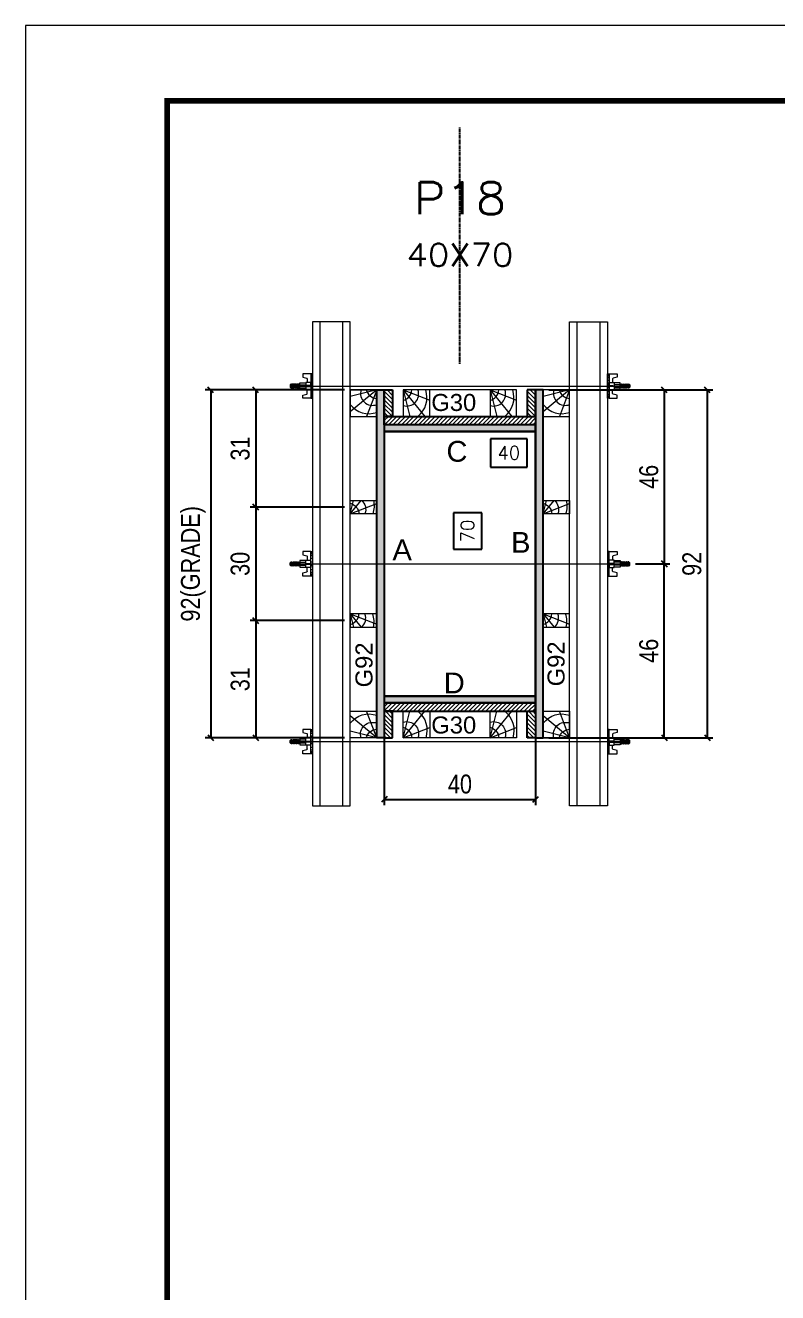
# Model space of a CAD drawing. Extents: x 28748 to 35002, y 14885 to 43501.
# Drawn here: x 28748 to 29146, y 34790 to 35461 of the extents above; entities that cross this region are included whole.
import ezdxf
from ezdxf.enums import TextEntityAlignment as Align

# ---------------------------------------------------------------- set-up
doc = ezdxf.new("R2010")
doc.units = 0
doc.linetypes.add('DASHED', pattern=[0.75, 0.5, -0.25])
doc.linetypes.add('HIDDEN', pattern=[0.375, 0.25, -0.125])
for name, color, linetype in [('CHAPA', 1, 'Continuous'), ('COTA', 241, 'Continuous'), ('MEIO_PONT', 93, 'Continuous'), ('Painéis', 200, 'Continuous'), ('SARRAFO', 251, 'Continuous'), ('Texto de Titulo', 7, 'Continuous'), ('Texto Qtd Sarr', 242, 'Continuous'), ('TEXTO_GERAL', 7, 'Continuous')]:
    doc.layers.add(name, color=color, linetype=linetype)
for name, color, linetype, lineweight in [('Folhas', 255, 'Continuous', 9), ('Hachura', 251, 'Continuous', 9), ('Madeira', 126, 'Continuous', 18), ('Perfil Metálico', 224, 'Continuous', 18), ('SARRAFO DE PRESSAO', 251, 'DASHED', 9), ('Texto Seção', 7, 'Continuous', 15)]:
    doc.layers.add(name, color=color, linetype=linetype, lineweight=lineweight)
doc.styles.add('ARIAL', font='arial.ttf')
doc.styles.add('COTA TECNICA 2X', font='techl___.ttf', dxfattribs={"height": 10})
doc.styles.add('ROMANS', font='romans.shx')
doc.styles.add('SANSSERIF', font='sas_____.pfb')
doc.dimstyles.new('SECAO PILAR', dxfattribs={"dimtxt": 10, "dimasz": 3, "dimexe": 3, "dimexo": 3, "dimgap": 3, "dimtad": 1, "dimdec": 1, "dimlfac": 0.5, "dimzin": 12, "dimdsep": 46, "dimtxsty": 'COTA TECNICA 2X', "dimblk1": 'OBLIQUE', "dimblk2": 'OBLIQUE', "dimsah": 1, "dimcen": 0.9, "dimclrd": 256, "dimclre": 256, "dimclrt": 256, "dimadec": 1, "dimazin": 3, "dimtfac": 1, "dimtdec": 1, "dimtmove": 0, "dimatfit": 3, "dimfxl": 1, "dimtolj": 1, "dimtzin": 12, "dimarcsym": 0})
doc.dimstyles.new('SECÇÃO 2', dxfattribs={"dimtxt": 7, "dimasz": 6, "dimexe": 0.18, "dimexo": 2, "dimgap": -4, "dimtad": 3, "dimdec": 1, "dimlfac": 0.5, "dimzin": 12, "dimdsep": 46, "dimtxsty": 'ROMANS', "dimblk": 'ARCHTICK', "dimcen": 0.09, "dimse1": 1, "dimse2": 1, "dimsd1": 1, "dimsd2": 1, "dimclrd": 180, "dimclre": 5, "dimclrt": 1, "dimadec": 0, "dimazin": 3, "dimtfac": 1, "dimtdec": 1, "dimtofl": 0, "dimtmove": 0, "dimatfit": 3, "dimldrblk": 'ARCHTICK', "dimfxl": 1, "dimtolj": 1, "dimtzin": 0, "dimarcsym": 0})

# ---------------------------------------------------------------- blocks, each defined once
blk = doc.blocks.new('9999999999')
at = {"layer": 'Folhas'}
blk.add_lwpolyline([(98138.98, 34190.21), (99623.98, 34190.21), (99623.98, 35240.21), (98138.98, 35240.21)], close=True, dxfattribs=at)
at = {"layer": 'Folhas', "color": 30, "const_width": 3}
blk.add_lwpolyline([(98213.98, 34230.21), (99583.98, 34230.21), (99583.98, 35200.21), (98213.98, 35200.21)], close=True, dxfattribs=at)
blk = doc.blocks.new('titulo1')
at = {"layer": 'Defpoints', "color": 252, "linetype": 'HIDDEN', "ltscale": 2}
blk.add_line((0, 0), (0, 125), dxfattribs=at)
at = {"layer": 'Defpoints', "style": 'ROMANS', "oblique": 15}
blk.add_attdef('FOLHA', text='', height=10, dxfattribs=at).set_placement((0, 15.58), align=Align.MIDDLE_CENTER)
at = {"layer": 'Texto Qtd Sarr', "color": 3, "style": 'ROMANS', "oblique": 15}
for tag, height, p in [('TITULO', 17, (0, 71.45)), ('SEÇÃO', 12, (0, 41.55))]:
    blk.add_attdef(tag, text='', height=height, dxfattribs=at).set_placement(p, align=Align.MIDDLE_CENTER)
blk = doc.blocks.new('*D634')
at = {"layer": 'COTA', "color": 180, "lineweight": -2, "transparency": 16777216}
for p, q in [((28989.65, 35202.93), (28974.65, 35202.93)), ((28974.65, 35202.93), (28974.65, 35183.6)), ((28989.65, 35183.6), (28989.65, 35202.93)), ((28974.65, 35183.6), (28989.65, 35183.6))]:
    blk.add_line(p, q, dxfattribs=at)
at = {"layer": 'Defpoints', "color": 0, "transparency": 16777216}
for p in [(28938.14, 35245.9), (28938.14, 35105.9), (28993.65, 35105.9)]:
    blk.add_point(p, dxfattribs=at)
at = {"layer": 'COTA', "color": 1, "transparency": 16777216, "insert": (28982.15, 35193.27), "char_height": 7, "attachment_point": 5, "rotation": 90, "style": 'ROMANS'}
blk.add_mtext('\\A1;70', dxfattribs=at)
blk = doc.blocks.new('_ArchTick')
at = {"color": 0, "linetype": 'ByBlock', "const_width": 0.15}
blk.add_lwpolyline([(-0.5, -0.5), (0.5, 0.5)], dxfattribs=at)
blk = doc.blocks.new('_Oblique')
at = {"color": 0, "linetype": 'ByBlock', "lineweight": -2}
blk.add_line((-0.5, -0.5), (0.5, 0.5), dxfattribs=at)
blk = doc.blocks.new('*D635')
at = {"layer": 'COTA', "lineweight": -2, "transparency": 16777216}
for p, q in [((29025.14, 35267.9), (29111.91, 35267.9)), ((29108.91, 35267.9), (29108.91, 35083.9)), ((29025.14, 35083.9), (29111.91, 35083.9))]:
    blk.add_line(p, q, dxfattribs=at)
at = {"layer": 'Defpoints', "color": 0, "transparency": 16777216}
for p in [(29022.14, 35267.9), (29022.14, 35083.9), (29108.91, 35083.9)]:
    blk.add_point(p, dxfattribs=at)
at = {"layer": 'COTA', "lineweight": -2, "transparency": 16777216, "xscale": 3, "yscale": 3, "zscale": 3}
for p, rotation in [((29108.91, 35267.9), 90), ((29108.91, 35083.9), 270)]:
    blk.add_blockref('_Oblique', p, dxfattribs=dict(at, rotation=rotation))
at = {"layer": 'COTA', "transparency": 16777216, "insert": (29100.82, 35175.9), "char_height": 10, "attachment_point": 5, "rotation": 90, "style": 'COTA TECNICA 2X'}
blk.add_mtext('\\A1;92', dxfattribs=at)
blk = doc.blocks.new('*D636')
at = {"layer": 'COTA', "lineweight": -2, "transparency": 16777216}
for p, q in [((29059.14, 35267.9), (29089.14, 35267.9)), ((29086.14, 35267.9), (29086.14, 35175.9)), ((29070.94, 35175.9), (29089.14, 35175.9))]:
    blk.add_line(p, q, dxfattribs=at)
at = {"layer": 'Defpoints', "color": 0, "transparency": 16777216}
for p in [(29056.14, 35267.9), (29067.94, 35175.9), (29086.14, 35175.9)]:
    blk.add_point(p, dxfattribs=at)
at = {"layer": 'COTA', "lineweight": -2, "transparency": 16777216, "xscale": 3, "yscale": 3, "zscale": 3}
for p, rotation in [((29086.14, 35267.9), 90), ((29086.14, 35175.9), 270)]:
    blk.add_blockref('_Oblique', p, dxfattribs=dict(at, rotation=rotation))
at = {"layer": 'COTA', "transparency": 16777216, "insert": (29078.04, 35221.9), "char_height": 10, "attachment_point": 5, "rotation": 90, "style": 'COTA TECNICA 2X'}
blk.add_mtext('\\A1;46', dxfattribs=at)
blk = doc.blocks.new('*D637')
at = {"layer": 'COTA', "lineweight": -2, "transparency": 16777216}
for p, q in [((29070.94, 35175.9), (29089.14, 35175.9)), ((29086.14, 35083.9), (29086.14, 35175.9)), ((29059.14, 35083.9), (29089.14, 35083.9))]:
    blk.add_line(p, q, dxfattribs=at)
at = {"layer": 'Defpoints', "color": 0, "transparency": 16777216}
for p in [(29067.94, 35175.9), (29086.14, 35175.9), (29056.14, 35083.9)]:
    blk.add_point(p, dxfattribs=at)
at = {"layer": 'COTA', "lineweight": -2, "transparency": 16777216, "xscale": 3, "yscale": 3, "zscale": 3}
for p, rotation in [((29086.14, 35175.9), 90), ((29086.14, 35083.9), 270)]:
    blk.add_blockref('_Oblique', p, dxfattribs=dict(at, rotation=rotation))
at = {"layer": 'COTA', "transparency": 16777216, "insert": (29078.04, 35129.9), "char_height": 10, "attachment_point": 5, "rotation": 90, "style": 'COTA TECNICA 2X'}
blk.add_mtext('\\A1;46', dxfattribs=at)
blk = doc.blocks.new('*D638')
at = {"layer": 'COTA', "color": 180, "lineweight": -2, "transparency": 16777216}
for p, q in [((29013.64, 35242.1), (28994.3, 35242.1)), ((28994.3, 35242.1), (28994.3, 35227.1)), ((29013.64, 35227.1), (29013.64, 35242.1)), ((28994.3, 35227.1), (29013.64, 35227.1))]:
    blk.add_line(p, q, dxfattribs=at)
at = {"layer": 'Defpoints', "color": 0, "transparency": 16777216}
for p in [(28938.14, 35245.9), (29018.14, 35245.9), (29018.14, 35223.1)]:
    blk.add_point(p, dxfattribs=at)
at = {"layer": 'COTA', "color": 1, "transparency": 16777216, "insert": (29003.97, 35234.6), "char_height": 7, "attachment_point": 5, "style": 'ROMANS'}
blk.add_mtext('\\A1;40', dxfattribs=at)
blk = doc.blocks.new('PONTALETE')
at = {"layer": 'Madeira'}
for q in [(2.71, 7), (7, 5.76), (7, 1.74)]:
    blk.add_line((0, 0), q, dxfattribs=at)
blk.add_lwpolyline([(0, 0), (7, 0), (7, 7), (0, 7)], close=True, dxfattribs=at)
for centre, radius, start, end in [((2.04, 0.06), 6.23, 37.2818, 109.0913), ((1.09, 0.9), 3.19, 343.603, 109.9847), ((-0.21, -0.78), 3.09, 14.6322, 86.0383)]:
    blk.add_arc(centre, radius, start, end, dxfattribs=at)
blk = doc.blocks.new('*D639')
at = {"layer": 'COTA', "lineweight": -2, "transparency": 16777216}
for p, q in [((28917.14, 35267.9), (28843.36, 35267.9)), ((28846.36, 35267.9), (28846.36, 35083.9)), ((28917.14, 35083.9), (28843.36, 35083.9))]:
    blk.add_line(p, q, dxfattribs=at)
at = {"layer": 'Defpoints', "color": 0, "transparency": 16777216}
for p in [(28920.14, 35267.9), (28846.36, 35083.9), (28920.14, 35083.9)]:
    blk.add_point(p, dxfattribs=at)
at = {"layer": 'COTA', "lineweight": -2, "transparency": 16777216, "xscale": 3, "yscale": 3, "zscale": 3}
for p, rotation in [((28846.36, 35267.9), 90), ((28846.36, 35083.9), 270)]:
    blk.add_blockref('_Oblique', p, dxfattribs=dict(at, rotation=rotation))
at = {"layer": 'COTA', "transparency": 16777216, "insert": (28837.14, 35175.9), "char_height": 10, "attachment_point": 5, "rotation": 90, "style": 'COTA TECNICA 2X'}
blk.add_mtext('\\A1;92(GRADE)', dxfattribs=at)
blk = doc.blocks.new('MEIO PONTALETE')
at = {"layer": 'Madeira'}
for q in [(2.71, 7), (3.5, 2.88), (3.5, 0.87)]:
    blk.add_line((0, 0), q, dxfattribs=at)
blk.add_lwpolyline([(0, 0), (3.5, 0), (3.5, 7), (0, 7)], close=True, dxfattribs=at)
for centre, radius, start, end in [((2.04, 0.06), 6.23, 76.4499, 109.0913), ((1.09, 0.9), 3.19, 40.9063, 109.9847), ((-0.21, -0.78), 3.09, 14.6322, 86.0383)]:
    blk.add_arc(centre, radius, start, end, dxfattribs=at)
blk = doc.blocks.new('*D640')
at = {"layer": 'COTA', "lineweight": -2, "transparency": 16777216}
for p, q in [((28917.14, 35145.9), (28867.2, 35145.9)), ((28870.2, 35145.9), (28870.2, 35083.9)), ((28917.14, 35083.9), (28867.2, 35083.9))]:
    blk.add_line(p, q, dxfattribs=at)
at = {"layer": 'Defpoints', "color": 0, "transparency": 16777216}
for p in [(28920.14, 35145.9), (28870.2, 35083.9), (28920.14, 35083.9)]:
    blk.add_point(p, dxfattribs=at)
at = {"layer": 'COTA', "lineweight": -2, "transparency": 16777216, "xscale": 3, "yscale": 3, "zscale": 3}
for p, rotation in [((28870.2, 35145.9), 90), ((28870.2, 35083.9), 270)]:
    blk.add_blockref('_Oblique', p, dxfattribs=dict(at, rotation=rotation))
at = {"layer": 'COTA', "transparency": 16777216, "insert": (28861.98, 35114.9), "char_height": 10, "attachment_point": 5, "rotation": 90, "style": 'COTA TECNICA 2X'}
blk.add_mtext('\\A1;31', dxfattribs=at)
blk = doc.blocks.new('C')
at = {"layer": 'Hachura', "color": 0}
for p, q in [((0, 3.22), (0, -3.22)), ((0.45, 3.22), (0, 3.22)), ((0.46, 3.16), (0, 3.16)), ((0.46, 3.05), (0, 3.05)), ((0.46, 2.88), (0, 2.88)), ((0, 2.75), (0, -1.16)), ((0.46, 2.65), (0, 2.65)), ((0.46, 2.23), (0, 2.23)), ((0.46, 1.51), (0, 1.51)), ((0.39, 0.49), (0.17, 0.49)), ((0.45, -3.23), (0.45, 3.22)), ((0.45, 3.22), (2.58, 3.22)), ((1.74, 0.97), (0.45, 0.97)), ((1.45, 0.1), (0.45, 0.1)), ((1.35, 1.94), (1.35, 0.96)), ((2.58, 2.39), (1.47, 2.09)), ((1.74, -0.97), (1.74, 0.97)), ((1.74, 0.97), (1.74, 0.84)), ((1.74, 0.97), (1.74, 0.84)), ((1.74, 0.84), (3.35, 0.84)), ((3.35, 0.45), (1.74, 0.45)), ((2.58, 3.22), (2.58, 2.39)), ((3.32, 0.84), (3.32, -0.84)), ((3.35, 0.84), (3.35, -0.84)), ((3.68, 0.45), (3.35, 0.45)), ((3.84, -0.52), (3.35, 0.45)), ((3.35, 0.06), (3.67, -0.57)), ((3.68, 0.45), (4.16, -0.52)), ((3.72, 0.5), (4.25, -0.57)), ((4.37, -0.55), (3.83, 0.53)), ((4.15, 0.45), (3.93, 0.45)), ((4.42, -0.52), (3.93, 0.45)), ((4.15, 0.45), (4.26, 0.45)), ((4.26, 0.45), (4.74, -0.52)), ((4.3, 0.5), (4.83, -0.57)), ((4.95, -0.55), (4.41, 0.53)), ((4.51, 0.45), (4.84, 0.45)), ((5, -0.52), (4.51, 0.45)), ((4.84, 0.45), (5.32, -0.52)), ((4.88, 0.5), (5.41, -0.57)), ((5.53, -0.55), (4.99, 0.53)), ((5.58, -0.52), (5.09, 0.45)), ((5.42, 0.45), (5.09, 0.45)), ((5.58, -0.52), (5.09, 0.45)), ((5.42, 0.45), (5.74, -0.19)), ((5.46, 0.5), (5.74, -0.07)), ((5.74, 0.19), (5.57, 0.53)), ((5.74, 0.32), (5.68, 0.45)), ((5.68, 0.45), (5.74, 0.45)), ((5.74, 0.45), (5.9, 0.29)), ((5.74, 0.45), (5.74, -0.52)), ((5.9, -0.36), (5.9, 0.29)), ((0.45, 0), (0, 0)), ((0.46, -1.52), (0, -1.52)), ((0.46, -2.23), (0, -2.23)), ((0.46, -2.65), (0, -2.65)), ((0.46, -2.88), (0, -2.88)), ((0.46, -3.05), (0, -3.05)), ((0.46, -3.16), (0, -3.16)), ((0, -3.22), (2.57, -3.22)), ((0.08, -0.48), (0.29, -0.48)), ((0.29, -0.48), (0.4, -0.48)), ((0.45, 0), (0.45, -0.97)), ((0.45, -0.16), (1.45, -0.16)), ((0.45, -0.65), (0.45, -0.32)), ((0.45, -3.23), (0.45, -0.65)), ((0.45, -0.97), (1.74, -0.97)), ((1.35, -1.94), (1.35, -0.97)), ((2.58, -2.39), (1.47, -2.1)), ((3.35, -0.32), (1.74, -0.32)), ((3.35, -0.84), (1.74, -0.84)), ((2.58, -3.23), (2.58, -2.39)), ((3.35, -0.07), (3.58, -0.52)), ((3.35, -0.52), (3.58, -0.52)), ((3.84, -0.52), (4.16, -0.52)), ((4.42, -0.52), (4.74, -0.52)), ((4.63, -0.52), (4.74, -0.52)), ((5, -0.52), (5.32, -0.52)), ((5.58, -0.52), (5.74, -0.52)), ((5.74, -0.52), (5.9, -0.36)), ((5.74, -0.52), (5.74, -0.52))]:
    blk.add_line(p, q, dxfattribs=at)
for centre, radius, start, end in [((1.52, 1.94), 0.161, 104.7436, 180), ((1.44, -0.03), 0.129, 272.695, 87.305), ((3.81, 0.39), 0.143, 25.5688, 154.4312), ((4.39, 0.39), 0.143, 25.5688, 154.4312), ((4.97, 0.39), 0.143, 25.5688, 154.4312), ((5.55, 0.39), 0.143, 25.5688, 154.4312), ((0.17, -0.37), 0.174, 221.744, 317.8592), ((1.52, -1.94), 0.161, 180, 255.2564), ((3.71, -0.4), 0.174, 222.1408, 318.256), ((4.29, -0.4), 0.174, 222.1408, 318.256), ((4.87, -0.4), 0.174, 222.1408, 318.256), ((5.45, -0.4), 0.174, 222.1408, 318.256), ((5.61, -0.4), 0.174, 317.8592, 318.256)]:
    blk.add_arc(centre, radius, start, end, dxfattribs=at)
blk = doc.blocks.new('*D605')
at = {"layer": 'COTA', "lineweight": -2, "transparency": 16777216}
for p, q in [((28917.14, 35267.9), (28867.2, 35267.9)), ((28870.2, 35267.9), (28870.2, 35205.9)), ((28917.14, 35205.9), (28867.2, 35205.9))]:
    blk.add_line(p, q, dxfattribs=at)
at = {"layer": 'Defpoints', "color": 0, "transparency": 16777216}
for p in [(28920.14, 35267.9), (28870.2, 35205.9), (28920.14, 35205.9)]:
    blk.add_point(p, dxfattribs=at)
at = {"layer": 'COTA', "lineweight": -2, "transparency": 16777216, "xscale": 3, "yscale": 3, "zscale": 3}
for p, rotation in [((28870.2, 35267.9), 90), ((28870.2, 35205.9), 270)]:
    blk.add_blockref('_Oblique', p, dxfattribs=dict(at, rotation=rotation))
at = {"layer": 'COTA', "transparency": 16777216, "insert": (28861.98, 35236.9), "char_height": 10, "attachment_point": 5, "rotation": 90, "style": 'COTA TECNICA 2X'}
blk.add_mtext('\\A1;31', dxfattribs=at)
blk = doc.blocks.new('*D606')
at = {"layer": 'COTA', "lineweight": -2, "transparency": 16777216}
for p, q in [((28917.14, 35205.9), (28867.2, 35205.9)), ((28870.2, 35205.9), (28870.2, 35145.9)), ((28917.14, 35145.9), (28867.2, 35145.9))]:
    blk.add_line(p, q, dxfattribs=at)
at = {"layer": 'Defpoints', "color": 0, "transparency": 16777216}
for p in [(28920.14, 35205.9), (28870.2, 35145.9), (28920.14, 35145.9)]:
    blk.add_point(p, dxfattribs=at)
at = {"layer": 'COTA', "lineweight": -2, "transparency": 16777216, "xscale": 3, "yscale": 3, "zscale": 3}
for p, rotation in [((28870.2, 35205.9), 90), ((28870.2, 35145.9), 270)]:
    blk.add_blockref('_Oblique', p, dxfattribs=dict(at, rotation=rotation))
at = {"layer": 'COTA', "transparency": 16777216, "insert": (28861.98, 35175.9), "char_height": 10, "attachment_point": 5, "rotation": 90, "style": 'COTA TECNICA 2X'}
blk.add_mtext('\\A1;30', dxfattribs=at)
blk = doc.blocks.new('*D1637')
at = {"layer": 'COTA', "lineweight": -2, "transparency": 16777216}
for p, q in [((28938.14, 35099.3), (28938.14, 35048.26)), ((29018.14, 35099.3), (29018.14, 35048.26)), ((28938.14, 35051.26), (29018.14, 35051.26))]:
    blk.add_line(p, q, dxfattribs=at)
at = {"layer": 'Defpoints', "color": 0, "transparency": 16777216}
for p in [(28938.14, 35102.3), (29018.14, 35102.3), (29018.14, 35051.26)]:
    blk.add_point(p, dxfattribs=at)
at = {"layer": 'COTA', "lineweight": -2, "transparency": 16777216, "xscale": 3, "yscale": 3, "zscale": 3, "rotation": 180}
blk.add_blockref('_Oblique', (28938.14, 35051.26), dxfattribs=at)
at = {"layer": 'COTA', "lineweight": -2, "transparency": 16777216, "xscale": 3, "yscale": 3, "zscale": 3}
blk.add_blockref('_Oblique', (29018.14, 35051.26), dxfattribs=at)
at = {"layer": 'COTA', "transparency": 16777216, "insert": (28978.14, 35059.36), "char_height": 10, "attachment_point": 5, "style": 'COTA TECNICA 2X'}
blk.add_mtext('\\A1;40', dxfattribs=at)

msp = doc.modelspace()

# ---------------------------------------------------------------- hatches: boundary and pattern name
at = {"layer": 'Hachura'}
h = msp.add_hatch(color=256, dxfattribs=at)
h.dxf.hatch_style = 1
h.paths.add_polyline_path([(28938.14, 35083.9), (28934.14, 35083.9), (28934.14, 35267.9), (28938.14, 35267.9)])
h = msp.add_hatch(color=256, dxfattribs=at)
h.dxf.hatch_style = 1
h.paths.add_polyline_path([(28938.14, 35083.9), (28934.14, 35083.9), (28934.14, 35267.9), (28938.14, 35267.9)])
h = msp.add_hatch(dxfattribs=at)
h.set_pattern_fill('ANSI31', color=256, scale=0.5, angle=90, style=0)
h.set_pattern_definition([(135, (6046.7293, 44391.8486), (-1.12253202, -1.12253202), [])])
h.paths.add_polyline_path([(28938.14, 35253.9), (28942.54, 35253.9), (28942.54, 35267.9), (28938.14, 35267.9)])
h = msp.add_hatch(dxfattribs=at)
h.set_pattern_fill('ANSI31', color=256, scale=0.5, angle=90, style=0)
h.set_pattern_definition([(135, (6088.7293, 44391.8486), (-1.12253202, -1.12253202), [])])
h.paths.add_polyline_path([(29018.14, 35253.9), (29013.74, 35253.9), (29013.74, 35267.9), (29018.14, 35267.9)])
h = msp.add_hatch(color=256, dxfattribs=at)
h.dxf.hatch_style = 1
h.paths.add_polyline_path([(29018.14, 35083.9), (29022.14, 35083.9), (29022.14, 35267.9), (29018.14, 35267.9)])
h = msp.add_hatch(color=256, dxfattribs=at)
h.dxf.hatch_style = 1
h.paths.add_polyline_path([(29018.14, 35083.9), (29022.14, 35083.9), (29022.14, 35267.9), (29018.14, 35267.9)])
h = msp.add_hatch(dxfattribs=at)
h.set_pattern_fill('ANSI31', color=256, scale=0.5, style=0)
h.set_pattern_definition([(45, (38112.0893, 58178.9049), (-1.12253202, 1.12253202), [])])
h.paths.add_polyline_path([(29018.14, 35249.5), (29018.14, 35253.9), (28938.14, 35253.9), (28938.14, 35249.5)])
h = msp.add_hatch(color=256, dxfattribs=at)
h.dxf.hatch_style = 1
h.paths.add_polyline_path([(28938.14, 35249.5), (28938.14, 35245.9), (29018.14, 35245.9), (29018.14, 35249.5)])
h = msp.add_hatch(color=256, dxfattribs=at)
h.dxf.hatch_style = 1
h.paths.add_polyline_path([(28938.14, 35249.5), (28938.14, 35245.9), (29018.14, 35245.9), (29018.14, 35249.5)])
h = msp.add_hatch(color=256, dxfattribs=at)
h.dxf.hatch_style = 1
h.paths.add_polyline_path([(28938.14, 35105.9), (28938.14, 35102.3), (29018.14, 35102.3), (29018.14, 35105.9)])
h = msp.add_hatch(color=256, dxfattribs=at)
h.dxf.hatch_style = 1
h.paths.add_polyline_path([(28938.14, 35105.9), (28938.14, 35102.3), (29018.14, 35102.3), (29018.14, 35105.9)])
h = msp.add_hatch(dxfattribs=at)
h.set_pattern_fill('ANSI31', color=256, scale=0.5, style=0)
h.set_pattern_definition([(45, (38112.0893, 58204.9049), (-1.12253202, 1.12253202), [])])
h.paths.add_polyline_path([(29018.14, 35102.3), (29018.14, 35097.9), (28938.14, 35097.9), (28938.14, 35102.3)])
h = msp.add_hatch(dxfattribs=at)
h.set_pattern_fill('ANSI31', color=256, scale=0.5, angle=90, style=0)
h.set_pattern_definition([(135, (6046.7293, 44586.8486), (-1.12253202, -1.12253202), [])])
h.paths.add_polyline_path([(28938.14, 35097.9), (28942.54, 35097.9), (28942.54, 35083.9), (28938.14, 35083.9)])
h = msp.add_hatch(dxfattribs=at)
h.set_pattern_fill('ANSI31', color=256, scale=0.5, angle=90, style=0)
h.set_pattern_definition([(135, (6088.7293, 44586.8486), (-1.12253202, -1.12253202), [])])
h.paths.add_polyline_path([(29018.14, 35097.9), (29013.74, 35097.9), (29013.74, 35083.9), (29018.14, 35083.9)])

# ---------------------------------------------------------------- linework, layer by layer
at = {"layer": 'CHAPA'}
for points in [[(28938.14, 35083.9), (28934.14, 35083.9), (28934.14, 35267.9), (28938.14, 35267.9)], [(28938.14, 35083.9), (28934.14, 35083.9), (28934.14, 35267.9), (28938.14, 35267.9)], [(29018.14, 35083.9), (29022.14, 35083.9), (29022.14, 35267.9), (29018.14, 35267.9)], [(29018.14, 35083.9), (29022.14, 35083.9), (29022.14, 35267.9), (29018.14, 35267.9)], [(28938.14, 35249.5), (28938.14, 35245.9), (29018.14, 35245.9), (29018.14, 35249.5)], [(28938.14, 35249.5), (28938.14, 35245.9), (29018.14, 35245.9), (29018.14, 35249.5)], [(28938.14, 35105.9), (28938.14, 35102.3), (29018.14, 35102.3), (29018.14, 35105.9)], [(28938.14, 35105.9), (28938.14, 35102.3), (29018.14, 35102.3), (29018.14, 35105.9)]]:
    msp.add_lwpolyline(points, close=True, dxfattribs=at)
at = {"layer": 'Hachura'}
for p, q in [((28889.34, 35269.9), (29063.14, 35269.91)), ((28889.34, 35175.9), (29063.14, 35175.89)), ((28889.34, 35081.9), (29063.14, 35081.89))]:
    msp.add_line(p, q, dxfattribs=at)
at = {"layer": 'Madeira'}
for points in [[(28934.14, 35083.9), (28920.14, 35083.9), (28920.14, 35267.9), (28934.14, 35267.9)], [(28948.14, 35267.9), (28948.14, 35253.9), (29008.13, 35253.9), (29008.13, 35267.9)], [(29022.14, 35083.9), (29036.14, 35083.9), (29036.14, 35267.9), (29022.14, 35267.9)], [(28948.14, 35083.9), (28948.14, 35097.9), (29008.13, 35097.9), (29008.13, 35083.9)]]:
    msp.add_lwpolyline(points, close=True, dxfattribs=at)
at = {"layer": 'Painéis'}
msp.add_lwpolyline([(29018.14, 35245.9), (28938.14, 35245.9), (28938.14, 35105.9), (29018.14, 35105.9)], close=True, dxfattribs=at)
at = {"layer": 'Perfil Metálico'}
for points in [[(28900.14, 35047.9), (28920.14, 35047.9), (28920.14, 35303.9), (28900.14, 35303.9)], [(28916.14, 35303.9), (28904.14, 35303.9), (28904.14, 35047.9), (28916.14, 35047.9)], [(29056.14, 35047.9), (29036.14, 35047.9), (29036.14, 35303.9), (29056.14, 35303.9)], [(29040.14, 35303.9), (29052.14, 35303.9), (29052.14, 35047.9), (29040.14, 35047.9)]]:
    msp.add_lwpolyline(points, close=True, dxfattribs=at)
at = {"layer": 'SARRAFO'}
for points in [[(28942.54, 35267.9), (28942.54, 35253.9), (28938.14, 35253.9), (28938.14, 35267.9)], [(29013.74, 35267.9), (29013.74, 35253.9), (29018.14, 35253.9), (29018.14, 35267.9)], [(28938.14, 35253.9), (29018.14, 35253.9), (29018.14, 35249.5), (28938.14, 35249.5)], [(28938.14, 35097.9), (29018.14, 35097.9), (29018.14, 35102.3), (28938.14, 35102.3)], [(28942.54, 35083.9), (28942.54, 35097.9), (28938.14, 35097.9), (28938.14, 35083.9)], [(29013.74, 35083.9), (29013.74, 35097.9), (29018.14, 35097.9), (29018.14, 35083.9)]]:
    msp.add_lwpolyline(points, close=True, dxfattribs=at)

# ---------------------------------------------------------------- block references
at = {"layer": 'Hachura', "linetype": 'Continuous', "yscale": 2, "zscale": 2, "rotation": 180}
for p, xscale in [((28900.14, 35269.9), 2), ((29056.14, 35269.9), -2)]:
    msp.add_blockref('C', p, dxfattribs=dict(at, xscale=xscale))
at = {"layer": 'Hachura', "linetype": 'Continuous', "yscale": 2, "zscale": 2}
for p, xscale in [((28900.14, 35175.9), -2), ((29056.14, 35175.9), 2), ((28900.14, 35081.9), -2), ((29056.14, 35081.9), 2)]:
    msp.add_blockref('C', p, dxfattribs=dict(at, xscale=xscale))
at = {"layer": 'MEIO_PONT'}
for name, p, xscale, yscale, zscale, rotation in [('PONTALETE', (28934.14, 35267.9), 2, 2, 2, 180), ('PONTALETE', (28948.14, 35267.9), 2, 2, 2, 270), ('PONTALETE', (28994.13, 35267.9), 2, 2, 2, 270), ('PONTALETE', (29036.14, 35267.9), 2, 2, 2, 180), ('MEIO PONTALETE', (28920.14, 35202.4), -1.999999997962732, 1.999999997962732, 1.999999997962732, 270), ('MEIO PONTALETE', (29022.14, 35202.4), -1.999999997962732, 1.999999997962732, 1.999999997962732, 270), ('MEIO PONTALETE', (28920.14, 35149.4), 1.999999997962732, 1.999999997962732, 1.999999997962732, 270), ('MEIO PONTALETE', (29022.14, 35149.4), 1.999999997962732, 1.999999997962732, 1.999999997962732, 270), ('PONTALETE', (28948.14, 35083.9), -2, 2, 2, 270), ('PONTALETE', (28994.13, 35083.9), -2, 2, 2, 270)]:
    msp.add_blockref(name, p, dxfattribs=dict(at, xscale=xscale, yscale=yscale, zscale=zscale, rotation=rotation))
at = {"layer": 'MEIO_PONT', "xscale": -2, "yscale": 2, "zscale": 2}
for p in [(28934.14, 35083.9), (29036.14, 35083.9)]:
    msp.add_blockref('PONTALETE', p, dxfattribs=at)
at = {"layer": 'SARRAFO DE PRESSAO', "color": 6, "linetype": 'ByBlock'}
msp.add_blockref('9999999999', (-69390.64, 220.51), dxfattribs=at)
at = {"layer": 'Texto Seção'}
ref = msp.add_blockref('titulo1', (28978.14, 35281.77), dxfattribs=at)
ref.add_attrib('TITULO', 'P18', dxfattribs={"layer": 'Texto de Titulo', "color": 7, "height": 17, "style": 'ROMANS', "width": 1.1}).set_placement((28978.14, 35369.27), align=Align.MIDDLE_CENTER)
ref.add_attrib('SEÇÃO', '40X70', dxfattribs={"layer": 'Texto de Titulo', "color": 7, "height": 12, "style": 'ROMANS', "width": 1.1}).set_placement((28978.14, 35339.27), align=Align.MIDDLE_CENTER)

# ---------------------------------------------------------------- texts
at = {"layer": 'TEXTO_GERAL', "style": 'ARIAL'}
for s, p in [('C', (28976.55, 35235.4)), ('B', (29010.31, 35187.26)), ('A', (28947.59, 35183.34)), ('D', (28975.14, 35112.9))]:
    msp.add_text(s, height=11, dxfattribs=at).set_placement(p, align=Align.MIDDLE_CENTER)
at = {"layer": 'TEXTO_GERAL', "color": 0, "linetype": 'Continuous', "style": 'SANSSERIF'}
for p in [(28927.41, 35110.56), (29028.97, 35111.11)]:
    msp.add_text('G92', height=9, rotation=90, dxfattribs=at).set_placement(p, align=Align.MIDDLE_LEFT)
at = {"layer": 'TEXTO_GERAL', "color": 0, "linetype": 'Continuous', "char_height": 9, "width": 285.3299, "style": 'SANSSERIF'}
for insert, attachment_point in [((28962.99, 35265.75), 1), ((28962.99, 35086.04), 7)]:
    msp.add_mtext('G30', dxfattribs=dict(at, insert=insert, attachment_point=attachment_point))

# ---------------------------------------------------------------- dimensions: what is measured, and where the dimension line sits
at = {"layer": 'COTA'}
dim = msp.add_linear_dim(base=(28846.36, 35083.9), p1=(28920.14, 35267.9), p2=(28920.14, 35083.9), angle=270, text='<>(GRADE)', dimstyle='SECAO PILAR', dxfattribs=at)
dim.commit()
dim.dimension.update_dxf_attribs({"geometry": '*D639', "text_midpoint": (28837.14, 35175.9)})
for base, p1, p2, angle, picture, middle in [((28870.2, 35205.9), (28920.14, 35267.9), (28920.14, 35205.9), 270, '*D605', (28861.98, 35236.9)), ((29108.91, 35083.9), (29022.14, 35267.9), (29022.14, 35083.9), 270, '*D635', (29100.82, 35175.9)), ((29086.14, 35175.9), (29056.14, 35267.9), (29067.94, 35175.9), 270, '*D636', (29078.04, 35221.9)), ((28870.2, 35145.9), (28920.14, 35205.9), (28920.14, 35145.9), 270, '*D606', (28861.98, 35175.9)), ((29086.14, 35175.9), (29056.14, 35083.9), (29067.94, 35175.9), 90, '*D637', (29078.04, 35129.9)), ((28870.2, 35083.9), (28920.14, 35145.9), (28920.14, 35083.9), 270, '*D640', (28861.98, 35114.9))]:
    dim = msp.add_linear_dim(base=base, p1=p1, p2=p2, angle=angle, dimstyle='SECAO PILAR', dxfattribs=at)
    dim.commit()
    dim.dimension.update_dxf_attribs({"geometry": picture, "text_midpoint": middle})
dim = msp.add_linear_dim(base=(28993.65, 35105.9), p1=(28938.14, 35245.9), p2=(28938.14, 35105.9), angle=270, dimstyle='SECÇÃO 2', dxfattribs=at)
dim.commit()
dim.dimension.update_dxf_attribs({"geometry": '*D634', "text_midpoint": (28993.65, 35193.27), "dimtype": 160})
dim = msp.add_linear_dim(base=(29018.14, 35223.1), p1=(28938.14, 35245.9), p2=(29018.14, 35245.9), dimstyle='SECÇÃO 2', dxfattribs=at)
dim.commit()
dim.dimension.update_dxf_attribs({"geometry": '*D638', "text_midpoint": (29003.97, 35223.1), "dimtype": 160})
dim = msp.add_linear_dim(base=(29018.14, 35051.26), p1=(28938.14, 35102.3), p2=(29018.14, 35102.3), dimstyle='SECAO PILAR', dxfattribs=at)
dim.commit()
dim.dimension.update_dxf_attribs({"geometry": '*D1637', "text_midpoint": (28978.14, 35059.36)})

doc.saveas('drawing.dxf')
